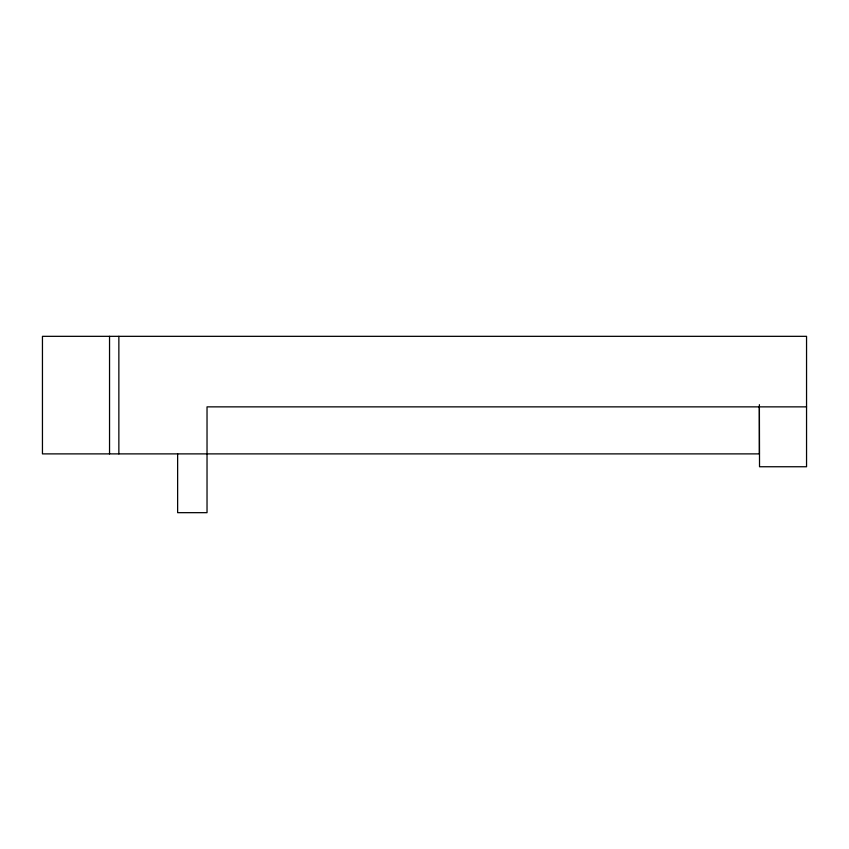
<?xml version="1.0" encoding="UTF-8"?>
<svg xmlns="http://www.w3.org/2000/svg" width="849" height="849" viewBox="0 0 849 849"><rect width="100%" height="100%" fill="white"/><g stroke="black" fill="none" stroke-linecap="round" stroke-linejoin="round"><path stroke-width="1.27" d="M806.55 406.862L207.029 406.862L207.029 512.669L177.632 512.669L177.632 453.886M759.377 406.862L759.526 466.748L806.55 466.748L806.55 336.331L42.45 336.331L42.45 453.886L759.377 453.886L759.377 404.665M118.86 336.331L118.86 453.886M109.542 336.331L109.542 453.886"/></g></svg>
